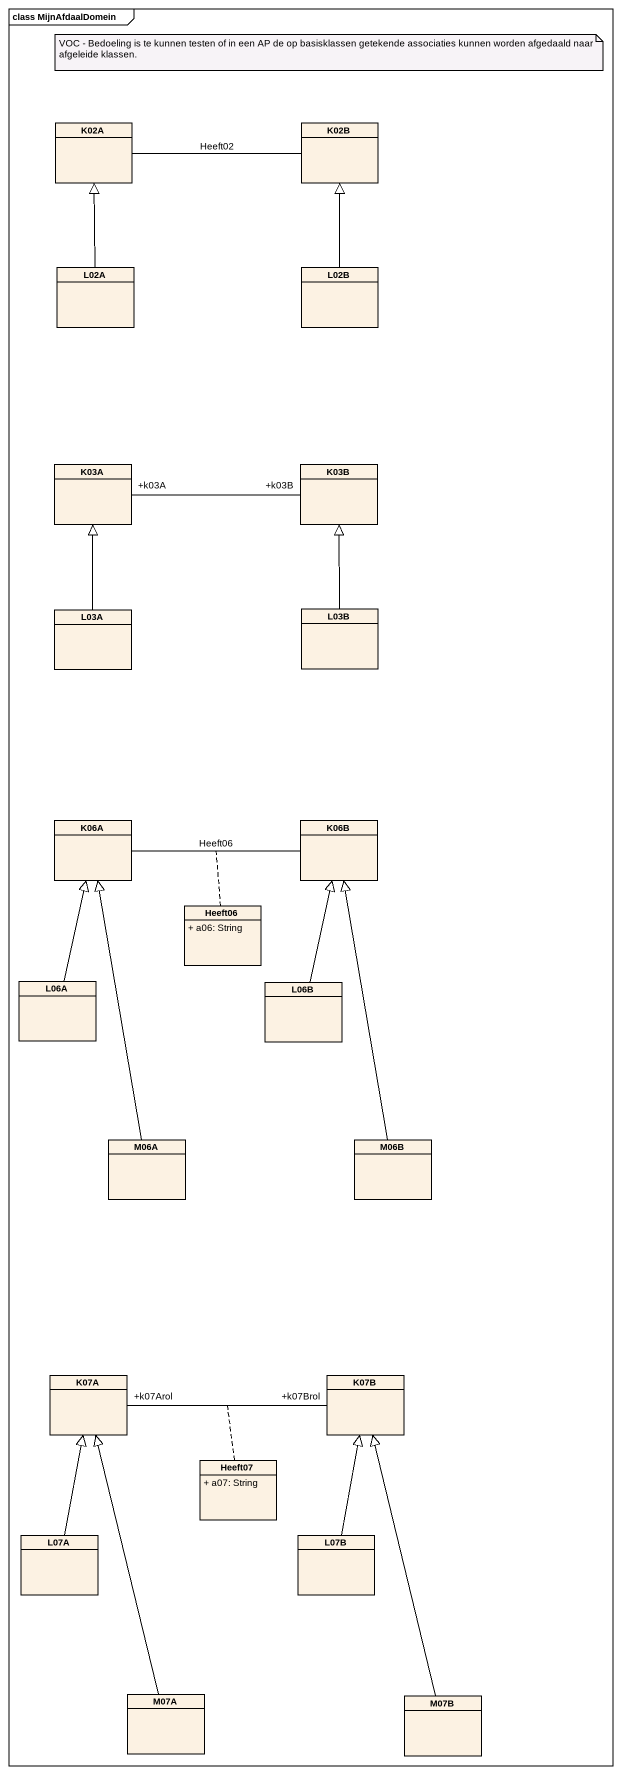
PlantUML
@startuml
mainframe class MijnAfdaalDomein
hide circle
hide empty members
skinparam classAttributeIconSize 0
class K02A
class K02B
class L02A
class L02B
class K03A
class K03B
class L03A
class L03B
class K06A
class K06B
class Heeft06 {
  + a06: String
}
class L06A
class L06B
class M06A
class M06B
class K07A
class K07B
class Heeft07 {
  + a07: String
}
class L07A
class L07B
class M07A
class M07B
K02A -right- K02B : Heeft02
L02A -up-|> K02A
L02B -up-|> K02B
K03A "+k03A" -right- "+k03B" K03B
L03A -up-|> K03A
L03B -up-|> K03B
K06A -right- K06B : Heeft06
(K06A, K06B) .. Heeft06
L06A -up-|> K06A
L06B -up-|> K06B
M06A -up-|> K06A
M06B -up-|> K06B
K07A "+k07Arol" -right- "+k07Brol" K07B
(K07A, K07B) .. Heeft07
L07A -up-|> K07A
L07B -up-|> K07B
M07A -up-|> K07A
M07B -up-|> K07B
note as N1
  VOC - Bedoeling is te kunnen testen of in een AP de op basisklassen getekende associaties kunnen worden afgedaald naar afgeleide klassen.
end note
@enduml
